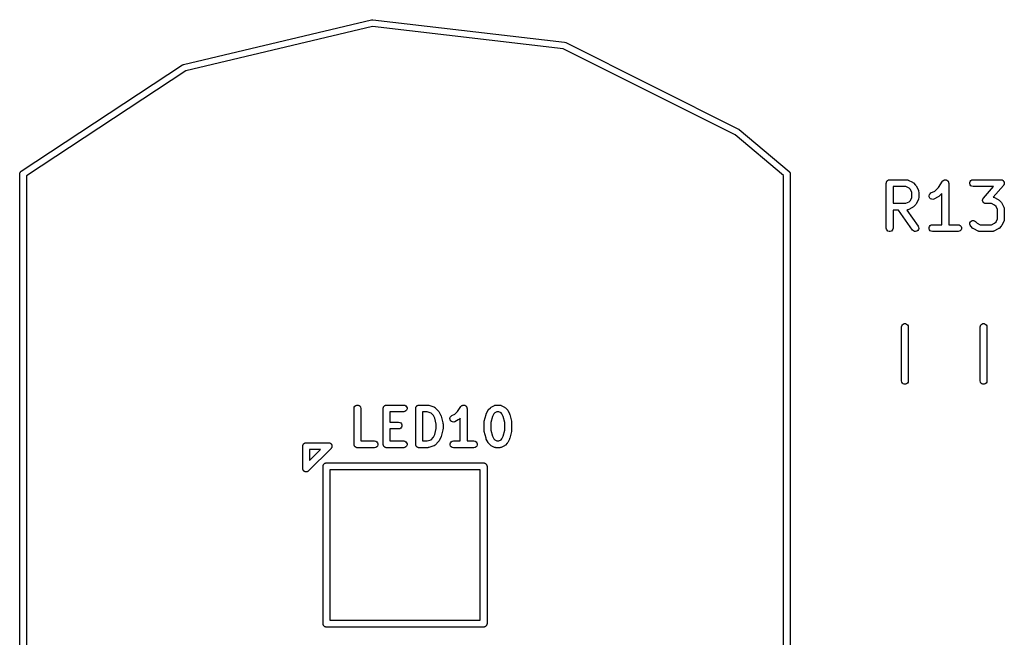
# Model space of a CAD drawing. Extents: x 76 to 223, y -93 to -41.
# Drawn here: x 201.43 to 223.34, y -61.33 to -47.57 of the extents above; entities that cross this region are included whole.
import ezdxf

# ---------------------------------------------------------------- set-up
doc = ezdxf.new("R2010")
doc.units = 0
doc.header["$MEASUREMENT"] = 0
doc.layers.add('BLACK', color=7, linetype='CONTINUOUS')

msp = doc.modelspace()

# ---------------------------------------------------------------- linework, layer by layer
at = {"layer": 'Black'}
for p, q in [((205.073, -48.5626), (209.256, -47.5689)), ((209.278, -47.7179), (205.121, -48.7055)), ((209.256, -47.5689), (209.282, -47.5674)), ((213.522, -48.2118), (209.278, -47.7179)), ((209.282, -47.5674), (213.553, -48.0643)), ((209.282, -47.5674), (209.282, -47.5674)), ((213.553, -48.0643), (213.553, -48.0643)), ((213.553, -48.0643), (213.578, -48.0717)), ((213.578, -48.0717), (217.421, -49.9993)), ((217.346, -50.1294), (213.522, -48.2118)), ((201.459, -50.9374), (205.05, -48.573)), ((205.05, -48.573), (205.06, -48.5685)), ((205.05, -48.573), (205.05, -48.573)), ((205.06, -48.5685), (205.073, -48.5626)), ((205.073, -48.5626), (205.073, -48.5626)), ((205.121, -48.7055), (201.575, -51.0404)), ((218.425, -51.035), (217.346, -50.1294)), ((217.421, -49.9993), (217.428, -50.0045)), ((217.428, -50.0045), (217.435, -50.0088)), ((217.435, -50.0088), (218.548, -50.9425)), ((201.425, -51), (201.427, -50.9893)), ((201.425, -69), (201.425, -51)), ((201.427, -50.9893), (201.428, -50.9785)), ((201.428, -50.9785), (201.429, -50.9765)), ((201.429, -50.9765), (201.43, -50.9743)), ((201.43, -50.9743), (201.435, -50.9649)), ((201.435, -50.9649), (201.44, -50.9552)), ((201.44, -50.9552), (201.441, -50.9537)), ((201.441, -50.9537), (201.443, -50.9518)), ((201.443, -50.9518), (201.451, -50.9448)), ((201.451, -50.9448), (201.459, -50.9374)), ((201.575, -51.0404), (201.575, -68.965)), ((218.425, -68.9596), (218.425, -51.035)), ((218.548, -50.9425), (218.552, -50.9476)), ((218.552, -50.9476), (218.557, -50.9518)), ((218.557, -50.9518), (218.561, -50.9575)), ((218.561, -50.9575), (218.565, -50.9625)), ((218.565, -50.9625), (218.567, -50.9687)), ((218.567, -50.9687), (218.57, -50.9743)), ((218.57, -50.9743), (218.572, -50.9808)), ((218.572, -50.9808), (218.574, -50.987)), ((218.574, -50.987), (218.574, -50.9935)), ((218.574, -50.9935), (218.575, -51)), ((218.575, -51), (218.575, -69)), ((220.711, -51.2024), (220.712, -51.1959)), ((220.711, -52.2024), (220.711, -51.2024)), ((220.712, -51.1894), (220.714, -51.1832)), ((220.712, -51.1959), (220.712, -51.1894)), ((220.714, -51.1832), (220.715, -51.1767)), ((220.715, -51.1767), (220.719, -51.171)), ((220.719, -51.171), (220.721, -51.1649)), ((220.721, -51.1649), (220.725, -51.1599)), ((220.725, -51.1599), (220.728, -51.1542)), ((220.728, -51.1542), (220.733, -51.15)), ((220.733, -51.15), (220.738, -51.1449)), ((220.738, -51.1449), (220.743, -51.1416)), ((220.743, -51.1416), (220.748, -51.1374)), ((220.748, -51.1374), (220.754, -51.1352)), ((220.754, -51.1352), (220.76, -51.1319)), ((220.76, -51.1319), (220.767, -51.1308)), ((220.767, -51.1308), (220.773, -51.1285)), ((220.773, -51.1285), (220.779, -51.1285)), ((220.779, -51.1285), (220.786, -51.1274)), ((220.786, -51.1274), (221.167, -51.1274)), ((221.167, -51.1274), (221.171, -51.1281)), ((221.171, -51.1281), (221.175, -51.1279)), ((221.175, -51.1279), (221.184, -51.1304)), ((221.184, -51.1304), (221.192, -51.1319)), ((221.192, -51.1319), (221.196, -51.1341)), ((221.196, -51.1341), (221.2, -51.1353)), ((221.2, -51.1353), (221.295, -51.1829)), ((221.295, -51.1829), (221.305, -51.1901)), ((221.305, -51.1901), (221.315, -51.197)), ((221.315, -51.197), (221.363, -51.2446)), ((221.363, -51.2446), (221.369, -51.2544)), ((221.369, -51.2544), (221.377, -51.2641)), ((221.377, -51.2641), (221.424, -51.3593)), ((221.87, -51.2975), (221.961, -51.1608)), ((221.961, -51.1608), (221.964, -51.1578)), ((221.964, -51.1578), (221.966, -51.1542)), ((221.966, -51.1542), (221.973, -51.1484)), ((221.973, -51.1484), (221.979, -51.1419)), ((221.979, -51.1419), (221.983, -51.1401)), ((221.983, -51.1401), (221.986, -51.1374)), ((221.986, -51.1374), (221.995, -51.1344)), ((221.995, -51.1344), (222.003, -51.1304)), ((222.003, -51.1304), (222.007, -51.1299)), ((222.007, -51.1299), (222.011, -51.1285)), ((222.011, -51.1285), (222.02, -51.1285)), ((222.02, -51.1285), (222.029, -51.1275)), ((222.029, -51.1275), (222.033, -51.1285)), ((222.033, -51.1285), (222.037, -51.1285)), ((222.037, -51.1285), (222.045, -51.1316)), ((222.045, -51.1316), (222.054, -51.1337)), ((222.054, -51.1337), (222.057, -51.136)), ((222.057, -51.136), (222.061, -51.1374)), ((222.061, -51.1374), (222.068, -51.1432)), ((222.068, -51.1432), (222.076, -51.1481)), ((222.076, -51.1481), (222.078, -51.1515)), ((222.078, -51.1515), (222.081, -51.1542)), ((222.081, -51.1542), (222.086, -51.1619)), ((222.086, -51.1619), (222.091, -51.1691)), ((222.091, -51.1691), (222.092, -51.1731)), ((222.092, -51.1731), (222.094, -51.1767)), ((222.094, -51.1767), (222.096, -51.1855)), ((222.096, -51.1855), (222.098, -51.1941)), ((222.098, -51.1941), (222.098, -51.1983)), ((222.098, -51.1983), (222.099, -51.2024)), ((222.099, -51.2024), (222.099, -52.1274)), ((222.569, -51.1894), (222.578, -51.1649)), ((222.569, -51.2154), (222.569, -51.1894)), ((222.578, -51.2399), (222.569, -51.2154)), ((222.578, -51.1649), (222.595, -51.1449)), ((222.595, -51.2598), (222.578, -51.2399)), ((222.595, -51.1449), (222.617, -51.1319)), ((222.617, -51.2729), (222.595, -51.2598)), ((222.617, -51.1319), (222.643, -51.1274)), ((222.643, -51.2774), (222.617, -51.2729)), ((222.643, -51.1274), (223.262, -51.1274)), ((223.318, -51.2518), (223.091, -51.5118)), ((223.262, -51.1274), (223.269, -51.1287)), ((223.269, -51.1287), (223.276, -51.1288)), ((223.276, -51.1288), (223.282, -51.1309)), ((223.282, -51.1309), (223.288, -51.1319)), ((223.288, -51.1319), (223.294, -51.1356)), ((223.294, -51.1356), (223.301, -51.1382)), ((223.301, -51.1382), (223.305, -51.142)), ((223.305, -51.142), (223.31, -51.1449)), ((223.31, -51.1449), (223.315, -51.1505)), ((223.315, -51.1505), (223.32, -51.1554)), ((223.322, -51.2455), (223.318, -51.2518)), ((223.32, -51.1554), (223.323, -51.1604)), ((223.327, -51.2399), (223.322, -51.2455)), ((223.323, -51.1604), (223.327, -51.1649)), ((223.327, -51.1649), (223.329, -51.1718)), ((223.329, -51.2344), (223.327, -51.2399)), ((223.329, -51.1718), (223.333, -51.1782)), ((223.332, -51.2295), (223.329, -51.2344)), ((223.333, -51.2223), (223.332, -51.2295)), ((223.333, -51.1782), (223.334, -51.1839)), ((223.336, -51.2154), (223.333, -51.2223)), ((223.334, -51.1839), (223.336, -51.1894)), ((223.336, -51.1894), (223.336, -51.1967)), ((223.336, -51.1967), (223.337, -51.2039)), ((223.337, -51.2039), (223.336, -51.2096)), ((223.336, -51.2096), (223.336, -51.2154)), ((220.861, -51.2774), (220.861, -51.6512)), ((221.149, -51.2774), (220.861, -51.2774)), ((221.217, -51.3116), (221.149, -51.2774)), ((221.248, -51.342), (221.217, -51.3116)), ((221.282, -51.4106), (221.248, -51.342)), ((221.282, -51.518), (221.282, -51.4106)), ((221.424, -51.3593), (221.425, -51.3635)), ((221.425, -51.3635), (221.428, -51.3672)), ((221.428, -51.3672), (221.429, -51.3759)), ((221.429, -51.3759), (221.432, -51.3843)), ((221.432, -51.3843), (221.431, -51.3886)), ((221.431, -51.3886), (221.432, -51.3929)), ((221.432, -51.3929), (221.432, -51.5357)), ((221.663, -51.4836), (221.669, -51.4583)), ((221.666, -51.5095), (221.663, -51.4836)), ((221.669, -51.4583), (221.684, -51.4365)), ((221.684, -51.4365), (221.705, -51.421)), ((221.705, -51.421), (221.789, -51.3788)), ((221.789, -51.3788), (221.87, -51.2975)), ((221.949, -51.4311), (221.886, -51.4935)), ((221.949, -52.1274), (221.949, -51.4311)), ((223.097, -51.2774), (222.643, -51.2774)), ((222.872, -51.5339), (223.097, -51.2774)), ((220.861, -51.6512), (221.149, -51.6512)), ((221.149, -51.6512), (221.217, -51.6169)), ((221.217, -51.6169), (221.248, -51.5865)), ((221.248, -51.5865), (221.282, -51.518)), ((221.363, -51.684), (221.315, -51.7316)), ((221.369, -51.6742), (221.363, -51.684)), ((221.377, -51.6645), (221.369, -51.6742)), ((221.424, -51.5693), (221.377, -51.6645)), ((221.425, -51.5651), (221.424, -51.5693)), ((221.428, -51.5614), (221.425, -51.5651)), ((221.429, -51.5527), (221.428, -51.5614)), ((221.432, -51.5443), (221.429, -51.5527)), ((221.432, -51.5357), (221.431, -51.54)), ((221.431, -51.54), (221.432, -51.5443)), ((221.678, -51.5328), (221.666, -51.5095)), ((221.697, -51.5507), (221.678, -51.5328)), ((221.721, -51.561), (221.697, -51.5507)), ((221.747, -51.5626), (221.721, -51.561)), ((221.772, -51.5552), (221.747, -51.5626)), ((221.867, -51.5076), (221.772, -51.5552)), ((221.877, -51.5004), (221.867, -51.5076)), ((221.886, -51.4935), (221.877, -51.5004)), ((222.854, -51.5818), (222.855, -51.5761)), ((222.855, -51.589), (222.854, -51.5818)), ((222.855, -51.5703), (222.857, -51.5634)), ((222.855, -51.5761), (222.855, -51.5703)), ((222.855, -51.5964), (222.855, -51.589)), ((222.857, -51.6018), (222.855, -51.5964)), ((222.857, -51.5634), (222.859, -51.5562)), ((222.858, -51.6075), (222.857, -51.6018)), ((222.861, -51.6139), (222.858, -51.6075)), ((222.859, -51.5562), (222.862, -51.5513)), ((222.864, -51.6208), (222.861, -51.6139)), ((222.862, -51.5513), (222.864, -51.5458)), ((222.864, -51.5458), (222.868, -51.5402)), ((222.867, -51.6253), (222.864, -51.6208)), ((222.87, -51.6303), (222.867, -51.6253)), ((222.868, -51.5402), (222.872, -51.5339)), ((222.876, -51.6352), (222.87, -51.6303)), ((222.88, -51.6408), (222.876, -51.6352)), ((222.885, -51.6437), (222.88, -51.6408)), ((222.89, -51.6475), (222.885, -51.6437)), ((222.897, -51.6501), (222.89, -51.6475)), ((222.903, -51.6538), (222.897, -51.6501)), ((222.909, -51.6548), (222.903, -51.6538)), ((222.914, -51.6569), (222.909, -51.6548)), ((222.921, -51.6571), (222.914, -51.6569)), ((222.929, -51.6583), (222.921, -51.6571)), ((223.054, -51.6583), (222.929, -51.6583)), ((223.122, -51.6926), (223.054, -51.6583)), ((223.091, -51.5118), (223.097, -51.5129)), ((223.097, -51.5129), (223.101, -51.515)), ((223.101, -51.515), (223.105, -51.5163)), ((223.105, -51.5163), (223.2, -51.5639)), ((223.153, -51.723), (223.122, -51.6926)), ((223.2, -51.5639), (223.21, -51.571)), ((223.21, -51.571), (223.22, -51.5779)), ((223.22, -51.5779), (223.267, -51.6255)), ((223.267, -51.6255), (223.274, -51.6354)), ((223.274, -51.6354), (223.281, -51.645)), ((223.281, -51.645), (223.329, -51.7403)), ((220.985, -51.8012), (220.861, -51.8012)), ((220.861, -51.8012), (220.861, -52.2024)), ((221.296, -52.2454), (220.985, -51.8012)), ((221.171, -51.8004), (221.168, -51.801)), ((221.168, -51.801), (221.419, -52.1594)), ((221.175, -51.8007), (221.171, -51.8004)), ((221.184, -51.7982), (221.175, -51.8007)), ((221.192, -51.7967), (221.184, -51.7982)), ((221.196, -51.7945), (221.192, -51.7967)), ((221.2, -51.7933), (221.196, -51.7945)), ((221.295, -51.7457), (221.2, -51.7933)), ((221.305, -51.7385), (221.295, -51.7457)), ((221.315, -51.7316), (221.305, -51.7385)), ((223.187, -51.7915), (223.153, -51.723)), ((223.187, -51.9942), (223.187, -51.7915)), ((223.329, -51.7403), (223.33, -51.7444)), ((223.33, -51.7444), (223.332, -51.7482)), ((223.332, -51.7482), (223.334, -51.7568)), ((223.334, -51.7568), (223.336, -51.7652)), ((223.336, -51.7652), (223.336, -51.7696)), ((223.336, -51.7696), (223.337, -51.7738)), ((223.337, -51.7738), (223.337, -52.0119)), ((221.673, -52.1649), (221.69, -52.1449)), ((221.69, -52.1449), (221.712, -52.1319)), ((221.712, -52.1319), (221.738, -52.1274)), ((221.738, -52.1274), (221.949, -52.1274)), ((222.099, -52.1274), (222.31, -52.1274)), ((222.31, -52.1274), (222.335, -52.1319)), ((222.335, -52.1319), (222.358, -52.1449)), ((222.358, -52.1449), (222.374, -52.1649)), ((222.568, -52.1137), (222.57, -52.0877)), ((222.575, -52.1388), (222.568, -52.1137)), ((222.57, -52.0877), (222.581, -52.0641)), ((222.59, -52.1602), (222.575, -52.1388)), ((222.581, -52.0641), (222.6, -52.0457)), ((222.6, -52.0457), (222.623, -52.0347)), ((222.623, -52.0347), (222.649, -52.0324)), ((222.649, -52.0324), (222.675, -52.0392)), ((222.675, -52.0392), (222.696, -52.0541)), ((222.696, -52.0541), (222.735, -52.0931)), ((222.735, -52.0931), (222.803, -52.1274)), ((222.803, -52.1274), (223.054, -52.1274)), ((223.054, -52.1274), (223.122, -52.0931)), ((223.122, -52.0931), (223.153, -52.0627)), ((223.153, -52.0627), (223.187, -51.9942)), ((223.274, -52.1503), (223.267, -52.1602)), ((223.281, -52.1407), (223.274, -52.1503)), ((223.329, -52.0454), (223.281, -52.1407)), ((223.33, -52.0413), (223.329, -52.0454)), ((223.332, -52.0376), (223.33, -52.0413)), ((223.334, -52.0289), (223.332, -52.0376)), ((223.336, -52.0205), (223.334, -52.0289)), ((223.337, -52.0119), (223.336, -52.0162)), ((223.336, -52.0162), (223.336, -52.0205)), ((220.715, -52.228), (220.711, -52.2024)), ((220.728, -52.2506), (220.715, -52.228)), ((220.748, -52.2673), (220.728, -52.2506)), ((220.773, -52.2762), (220.748, -52.2673)), ((220.799, -52.2762), (220.773, -52.2762)), ((220.823, -52.2673), (220.799, -52.2762)), ((220.843, -52.2506), (220.823, -52.2673)), ((220.856, -52.228), (220.843, -52.2506)), ((220.861, -52.2024), (220.856, -52.228)), ((221.314, -52.2638), (221.296, -52.2454)), ((221.338, -52.2748), (221.314, -52.2638)), ((221.364, -52.2771), (221.338, -52.2748)), ((221.389, -52.2704), (221.364, -52.2771)), ((221.41, -52.2554), (221.389, -52.2704)), ((221.425, -52.2341), (221.41, -52.2554)), ((221.419, -52.1594), (221.43, -52.183)), ((221.432, -52.2089), (221.425, -52.2341)), ((221.43, -52.183), (221.432, -52.2089)), ((221.664, -52.1894), (221.673, -52.1649)), ((221.664, -52.2154), (221.664, -52.1894)), ((221.673, -52.2399), (221.664, -52.2154)), ((221.69, -52.2598), (221.673, -52.2399)), ((221.712, -52.2729), (221.69, -52.2598)), ((221.738, -52.2774), (221.712, -52.2729)), ((222.31, -52.2774), (221.738, -52.2774)), ((222.335, -52.2729), (222.31, -52.2774)), ((222.358, -52.2598), (222.335, -52.2729)), ((222.374, -52.2399), (222.358, -52.2598)), ((222.374, -52.1649), (222.383, -52.1894)), ((222.383, -52.2154), (222.374, -52.2399)), ((222.383, -52.1894), (222.383, -52.2154)), ((222.637, -52.2078), (222.59, -52.1602)), ((222.647, -52.2147), (222.637, -52.2078)), ((222.657, -52.2218), (222.647, -52.2147)), ((222.752, -52.2695), (222.657, -52.2218)), ((222.756, -52.2707), (222.752, -52.2695)), ((222.76, -52.2729), (222.756, -52.2707)), ((222.769, -52.2744), (222.76, -52.2729)), ((222.777, -52.2769), (222.769, -52.2744)), ((222.781, -52.2766), (222.777, -52.2769)), ((222.786, -52.2774), (222.781, -52.2766)), ((223.071, -52.2774), (222.786, -52.2774)), ((223.076, -52.2766), (223.071, -52.2774)), ((223.08, -52.2769), (223.076, -52.2766)), ((223.088, -52.2744), (223.08, -52.2769)), ((223.097, -52.2729), (223.088, -52.2744)), ((223.101, -52.2707), (223.097, -52.2729)), ((223.105, -52.2695), (223.101, -52.2707)), ((223.2, -52.2218), (223.105, -52.2695)), ((223.21, -52.2147), (223.2, -52.2218)), ((223.22, -52.2078), (223.21, -52.2147)), ((223.267, -52.1602), (223.22, -52.2078)), ((221.068, -54.3518), (221.087, -54.335)), ((221.087, -54.335), (221.112, -54.3261)), ((221.112, -54.3261), (221.138, -54.3261)), ((221.138, -54.3261), (221.162, -54.335)), ((221.162, -54.335), (221.182, -54.3518)), ((222.818, -54.3518), (222.837, -54.335)), ((222.837, -54.335), (222.862, -54.3261)), ((222.862, -54.3261), (222.888, -54.3261)), ((222.888, -54.3261), (222.912, -54.335)), ((222.912, -54.335), (222.932, -54.3518)), ((221.05, -54.4), (221.055, -54.3743)), ((221.05, -55.6), (221.05, -54.4)), ((221.055, -54.3743), (221.068, -54.3518)), ((221.182, -54.3518), (221.195, -54.3743)), ((221.195, -54.3743), (221.2, -54.4)), ((221.2, -54.4), (221.2, -55.6)), ((222.8, -54.4), (222.805, -54.3743)), ((222.8, -55.6), (222.8, -54.4)), ((222.805, -54.3743), (222.818, -54.3518)), ((222.932, -54.3518), (222.945, -54.3743)), ((222.945, -54.3743), (222.95, -54.4)), ((222.95, -54.4), (222.95, -55.6)), ((221.055, -55.6257), (221.05, -55.6)), ((221.068, -55.6482), (221.055, -55.6257)), ((221.087, -55.665), (221.068, -55.6482)), ((221.182, -55.6482), (221.162, -55.665)), ((221.195, -55.6257), (221.182, -55.6482)), ((221.2, -55.6), (221.195, -55.6257)), ((222.805, -55.6257), (222.8, -55.6)), ((222.818, -55.6482), (222.805, -55.6257)), ((222.837, -55.665), (222.818, -55.6482)), ((222.932, -55.6482), (222.912, -55.665)), ((222.945, -55.6257), (222.932, -55.6482)), ((222.95, -55.6), (222.945, -55.6257)), ((221.112, -55.6739), (221.087, -55.665)), ((221.138, -55.6739), (221.112, -55.6739)), ((221.162, -55.665), (221.138, -55.6739)), ((222.862, -55.6739), (222.837, -55.665)), ((222.888, -55.6739), (222.862, -55.6739)), ((222.912, -55.665), (222.888, -55.6739)), ((208.868, -56.2119), (208.872, -56.1863)), ((208.868, -57.0119), (208.868, -56.2119)), ((208.872, -56.1863), (208.885, -56.1637)), ((208.885, -56.1637), (208.905, -56.147)), ((208.905, -56.147), (208.93, -56.138)), ((208.93, -56.138), (208.956, -56.138)), ((208.956, -56.138), (208.98, -56.147)), ((208.98, -56.147), (209, -56.1637)), ((209, -56.1637), (209.013, -56.1863)), ((209.013, -56.1863), (209.018, -56.2119)), ((209.018, -56.2119), (209.018, -56.9369)), ((209.515, -56.2119), (209.517, -56.2054)), ((209.515, -57.0119), (209.515, -56.2119)), ((209.517, -56.1989), (209.519, -56.1927)), ((209.517, -56.2054), (209.517, -56.1989)), ((209.519, -56.1927), (209.52, -56.1863)), ((209.52, -56.1863), (209.523, -56.1806)), ((209.523, -56.1806), (209.526, -56.1744)), ((209.526, -56.1744), (209.53, -56.1694)), ((209.53, -56.1694), (209.533, -56.1637)), ((209.533, -56.1637), (209.538, -56.1595)), ((209.538, -56.1595), (209.542, -56.1545)), ((209.542, -56.1545), (209.548, -56.1512)), ((209.548, -56.1512), (209.553, -56.147)), ((209.553, -56.147), (209.559, -56.1447)), ((209.559, -56.1447), (209.565, -56.1414)), ((209.565, -56.1414), (209.571, -56.1403)), ((209.571, -56.1403), (209.577, -56.138)), ((209.577, -56.138), (209.584, -56.138)), ((209.584, -56.138), (209.59, -56.1369)), ((209.59, -56.1369), (209.971, -56.1369)), ((209.971, -56.2869), (209.665, -56.2869)), ((209.665, -56.2869), (209.665, -56.5179)), ((209.971, -56.1369), (209.997, -56.1414)), ((209.997, -56.2824), (209.971, -56.2869)), ((209.997, -56.1414), (210.02, -56.1545)), ((210.02, -56.2694), (209.997, -56.2824)), ((210.02, -56.1545), (210.036, -56.1744)), ((210.036, -56.2494), (210.02, -56.2694)), ((210.036, -56.1744), (210.045, -56.1989)), ((210.045, -56.2249), (210.036, -56.2494)), ((210.045, -56.1989), (210.045, -56.2249)), ((210.239, -56.2119), (210.24, -56.2054)), ((210.239, -57.0119), (210.239, -56.2119)), ((210.24, -56.1989), (210.243, -56.1927)), ((210.24, -56.2054), (210.24, -56.1989)), ((210.243, -56.1927), (210.244, -56.1863)), ((210.244, -56.1863), (210.247, -56.1806)), ((210.247, -56.1806), (210.249, -56.1744)), ((210.249, -56.1744), (210.254, -56.1694)), ((210.254, -56.1694), (210.257, -56.1637)), ((210.257, -56.1637), (210.262, -56.1595)), ((210.262, -56.1595), (210.266, -56.1545)), ((210.266, -56.1545), (210.272, -56.1512)), ((210.272, -56.1512), (210.277, -56.147)), ((210.277, -56.147), (210.283, -56.1447)), ((210.283, -56.1447), (210.289, -56.1414)), ((210.289, -56.1414), (210.295, -56.1403)), ((210.295, -56.1403), (210.301, -56.138)), ((210.301, -56.138), (210.308, -56.138)), ((210.308, -56.138), (210.314, -56.1369)), ((210.314, -56.1369), (210.505, -56.1369)), ((210.389, -56.2869), (210.389, -56.9369)), ((210.493, -56.2869), (210.389, -56.2869)), ((210.579, -56.3156), (210.493, -56.2869)), ((210.505, -56.1369), (210.517, -56.139)), ((210.517, -56.139), (210.528, -56.1408)), ((210.528, -56.1408), (210.643, -56.1788)), ((210.643, -56.1788), (210.647, -56.1809)), ((210.647, -56.1809), (210.651, -56.182)), ((210.651, -56.182), (210.658, -56.1871)), ((210.658, -56.1871), (210.666, -56.1913)), ((210.666, -56.1913), (210.669, -56.1945)), ((210.669, -56.1945), (210.672, -56.197)), ((210.672, -56.197), (210.748, -56.2732)), ((210.748, -56.2732), (210.755, -56.283)), ((210.755, -56.283), (210.762, -56.2926)), ((210.762, -56.2926), (210.8, -56.3688)), ((211.108, -56.3407), (211.17, -56.2784)), ((211.17, -56.2784), (211.242, -56.1703)), ((211.242, -56.1703), (211.245, -56.1673)), ((211.245, -56.1673), (211.247, -56.1637)), ((211.247, -56.1637), (211.254, -56.1579)), ((211.254, -56.1579), (211.26, -56.1515)), ((211.26, -56.1515), (211.264, -56.1496)), ((211.264, -56.1496), (211.267, -56.147)), ((211.267, -56.147), (211.276, -56.1439)), ((211.276, -56.1439), (211.284, -56.1399)), ((211.284, -56.1399), (211.288, -56.1395)), ((211.288, -56.1395), (211.292, -56.138)), ((211.292, -56.138), (211.301, -56.138)), ((211.301, -56.138), (211.31, -56.1371)), ((211.31, -56.1371), (211.314, -56.138)), ((211.314, -56.138), (211.318, -56.138)), ((211.318, -56.138), (211.326, -56.1411)), ((211.326, -56.1411), (211.335, -56.1432)), ((211.335, -56.1432), (211.338, -56.1455)), ((211.338, -56.1455), (211.342, -56.147)), ((211.342, -56.147), (211.349, -56.1527)), ((211.349, -56.1527), (211.357, -56.1577)), ((211.357, -56.1577), (211.359, -56.161)), ((211.359, -56.161), (211.362, -56.1637)), ((211.362, -56.1637), (211.367, -56.1714)), ((211.367, -56.1714), (211.372, -56.1787)), ((211.372, -56.1787), (211.373, -56.1827)), ((211.373, -56.1827), (211.375, -56.1863)), ((211.375, -56.1863), (211.377, -56.1951)), ((211.377, -56.1951), (211.379, -56.2037)), ((211.379, -56.2037), (211.379, -56.2078)), ((211.379, -56.2078), (211.38, -56.2119)), ((211.38, -56.2119), (211.38, -56.9369)), ((211.809, -56.3307), (211.847, -56.2546)), ((211.847, -56.2546), (211.854, -56.2449)), ((211.854, -56.2449), (211.861, -56.2351)), ((211.861, -56.2351), (211.899, -56.197)), ((211.899, -56.197), (211.909, -56.1901)), ((211.909, -56.1901), (211.919, -56.1829)), ((211.919, -56.1829), (211.995, -56.1448)), ((211.997, -56.3116), (211.976, -56.3325)), ((211.995, -56.1448), (211.999, -56.1436)), ((212.046, -56.2869), (211.997, -56.3116)), ((211.999, -56.1436), (212.003, -56.1414)), ((212.003, -56.1414), (212.012, -56.1399)), ((212.012, -56.1399), (212.02, -56.1374)), ((212.02, -56.1374), (212.024, -56.1377)), ((212.024, -56.1377), (212.029, -56.1369)), ((212.029, -56.1369), (212.105, -56.1369)), ((212.087, -56.2869), (212.046, -56.2869)), ((212.137, -56.3116), (212.087, -56.2869)), ((212.105, -56.1369), (212.109, -56.1377)), ((212.109, -56.1377), (212.113, -56.1374)), ((212.113, -56.1374), (212.122, -56.1399)), ((212.122, -56.1399), (212.13, -56.1414)), ((212.13, -56.1414), (212.134, -56.1436)), ((212.134, -56.1436), (212.138, -56.1448)), ((212.157, -56.3325), (212.137, -56.3116)), ((212.138, -56.1448), (212.214, -56.1829)), ((212.214, -56.1829), (212.224, -56.1901)), ((212.224, -56.1901), (212.234, -56.197)), ((212.234, -56.197), (212.272, -56.2351)), ((212.272, -56.2351), (212.279, -56.2449)), ((212.279, -56.2449), (212.286, -56.2546)), ((212.286, -56.2546), (212.324, -56.3307)), ((209.665, -56.5179), (209.857, -56.5179)), ((209.857, -56.5179), (209.883, -56.5224)), ((209.883, -56.5224), (209.905, -56.5354)), ((210.634, -56.3706), (210.579, -56.3156)), ((210.663, -56.4286), (210.634, -56.3706)), ((210.696, -56.564), (210.663, -56.4286)), ((210.8, -56.3688), (210.803, -56.3767)), ((210.803, -56.3767), (210.806, -56.3842)), ((210.806, -56.3842), (210.844, -56.5366)), ((211.001, -56.436), (211.007, -56.4106)), ((211.004, -56.4619), (211.001, -56.436)), ((211.016, -56.4852), (211.004, -56.4619)), ((211.007, -56.4106), (211.022, -56.3889)), ((211.035, -56.5031), (211.016, -56.4852)), ((211.022, -56.3889), (211.043, -56.3734)), ((211.059, -56.5134), (211.035, -56.5031)), ((211.043, -56.3734), (211.108, -56.3407)), ((211.085, -56.515), (211.059, -56.5134)), ((211.11, -56.5076), (211.085, -56.515)), ((211.186, -56.4695), (211.11, -56.5076)), ((211.196, -56.4623), (211.186, -56.4695)), ((211.205, -56.4554), (211.196, -56.4623)), ((211.23, -56.4311), (211.205, -56.4554)), ((211.23, -56.9369), (211.23, -56.4311)), ((211.763, -56.5167), (211.765, -56.5076)), ((211.763, -56.7071), (211.763, -56.5167)), ((211.765, -56.4985), (211.803, -56.3461)), ((211.765, -56.5076), (211.765, -56.4985)), ((211.803, -56.3461), (211.807, -56.3386)), ((211.807, -56.3386), (211.809, -56.3307)), ((211.947, -56.3905), (211.913, -56.5259)), ((211.913, -56.5259), (211.913, -56.6979)), ((211.976, -56.3325), (211.947, -56.3905)), ((212.186, -56.3905), (212.157, -56.3325)), ((212.22, -56.5259), (212.186, -56.3905)), ((212.22, -56.6979), (212.22, -56.5259)), ((212.324, -56.3307), (212.327, -56.3386)), ((212.327, -56.3386), (212.33, -56.3461)), ((212.33, -56.3461), (212.368, -56.4985)), ((212.368, -56.4985), (212.369, -56.5076)), ((212.369, -56.5076), (212.37, -56.5167)), ((212.37, -56.5167), (212.37, -56.7071)), ((209.857, -56.6679), (209.665, -56.6679)), ((209.665, -56.6679), (209.665, -56.9369)), ((209.883, -56.6633), (209.857, -56.6679)), ((209.905, -56.6503), (209.883, -56.6633)), ((209.905, -56.5354), (209.922, -56.5554)), ((209.922, -56.6304), (209.905, -56.6503)), ((209.922, -56.5554), (209.931, -56.5798)), ((209.931, -56.6059), (209.922, -56.6304)), ((209.931, -56.5798), (209.931, -56.6059)), ((210.663, -56.7953), (210.696, -56.6598)), ((210.696, -56.6598), (210.696, -56.564)), ((210.844, -56.6872), (210.806, -56.8396)), ((210.844, -56.5366), (210.845, -56.5457)), ((210.845, -56.6781), (210.844, -56.6872)), ((210.845, -56.5457), (210.846, -56.5548)), ((210.846, -56.669), (210.845, -56.6781)), ((210.846, -56.5548), (210.846, -56.669)), ((211.765, -56.7162), (211.763, -56.7071)), ((211.765, -56.7253), (211.765, -56.7162)), ((211.803, -56.8777), (211.765, -56.7253)), ((211.913, -56.6979), (211.947, -56.8333)), ((212.186, -56.8333), (212.22, -56.6979)), ((212.368, -56.7253), (212.33, -56.8777)), ((212.369, -56.7162), (212.368, -56.7253)), ((212.37, -56.7071), (212.369, -56.7162)), ((209.018, -56.9369), (209.324, -56.9369)), ((209.324, -56.9369), (209.349, -56.9414)), ((209.349, -56.9414), (209.372, -56.9545)), ((209.372, -56.9545), (209.389, -56.9744)), ((209.665, -56.9369), (209.971, -56.9369)), ((209.971, -56.9369), (209.997, -56.9414)), ((209.997, -56.9414), (210.02, -56.9545)), ((210.02, -56.9545), (210.036, -56.9744)), ((210.389, -56.9369), (210.493, -56.9369)), ((210.493, -56.9369), (210.579, -56.9083)), ((210.579, -56.9083), (210.634, -56.8532)), ((210.634, -56.8532), (210.663, -56.7953)), ((210.748, -56.9507), (210.672, -57.0268)), ((210.755, -56.9408), (210.748, -56.9507)), ((210.762, -56.9312), (210.755, -56.9408)), ((210.8, -56.855), (210.762, -56.9312)), ((210.803, -56.8471), (210.8, -56.855)), ((210.806, -56.8396), (210.803, -56.8471)), ((211.011, -56.9744), (211.028, -56.9545)), ((211.028, -56.9545), (211.051, -56.9414)), ((211.051, -56.9414), (211.076, -56.9369)), ((211.076, -56.9369), (211.23, -56.9369)), ((211.38, -56.9369), (211.533, -56.9369)), ((211.533, -56.9369), (211.559, -56.9414)), ((211.559, -56.9414), (211.582, -56.9545)), ((211.582, -56.9545), (211.598, -56.9744)), ((211.807, -56.8852), (211.803, -56.8777)), ((211.809, -56.8931), (211.807, -56.8852)), ((211.847, -56.9693), (211.809, -56.8931)), ((211.854, -56.9789), (211.847, -56.9693)), ((211.947, -56.8333), (211.976, -56.8913)), ((211.976, -56.8913), (211.997, -56.9122)), ((211.997, -56.9122), (212.046, -56.9369)), ((212.046, -56.9369), (212.087, -56.9369)), ((212.087, -56.9369), (212.137, -56.9122)), ((212.137, -56.9122), (212.157, -56.8913)), ((212.157, -56.8913), (212.186, -56.8333)), ((212.286, -56.9693), (212.279, -56.9789)), ((212.324, -56.8931), (212.286, -56.9693)), ((212.327, -56.8852), (212.324, -56.8931)), ((212.33, -56.8777), (212.327, -56.8852)), ((207.725, -57.05), (207.726, -57.0435)), ((207.725, -57.55), (207.725, -57.05)), ((207.726, -57.037), (207.728, -57.0308)), ((207.726, -57.0435), (207.726, -57.037)), ((207.728, -57.0308), (207.73, -57.0243)), ((207.73, -57.0243), (207.733, -57.0187)), ((207.733, -57.0187), (207.735, -57.0125)), ((207.735, -57.0125), (207.739, -57.0075)), ((207.739, -57.0075), (207.743, -57.0018)), ((207.743, -57.0018), (207.748, -56.9976)), ((207.748, -56.9976), (207.752, -56.9925)), ((207.752, -56.9925), (207.757, -56.9893)), ((207.757, -56.9893), (207.762, -56.985)), ((207.762, -56.985), (207.769, -56.9828)), ((207.769, -56.9828), (207.774, -56.9795)), ((207.774, -56.9795), (207.781, -56.9784)), ((207.781, -56.9784), (207.787, -56.9761)), ((207.787, -56.9761), (207.794, -56.9761)), ((207.794, -56.9761), (207.8, -56.975)), ((207.8, -56.975), (208.3, -56.975)), ((208.353, -57.103), (207.853, -57.603)), ((207.875, -57.125), (207.875, -57.3689)), ((207.875, -57.3689), (208.119, -57.125)), ((208.119, -57.125), (207.875, -57.125)), ((208.3, -56.975), (208.31, -56.9767)), ((208.31, -56.9767), (208.319, -56.9776)), ((208.319, -56.9776), (208.322, -56.9789)), ((208.322, -56.9789), (208.326, -56.9795)), ((208.326, -56.9795), (208.334, -56.9844)), ((208.334, -56.9844), (208.343, -56.9886)), ((208.343, -56.9886), (208.345, -56.9909)), ((208.345, -56.9909), (208.348, -56.9925)), ((208.348, -56.9925), (208.355, -57)), ((208.359, -57.095), (208.353, -57.103)), ((208.355, -57), (208.361, -57.007)), ((208.365, -57.0875), (208.359, -57.095)), ((208.361, -57.007), (208.363, -57.01)), ((208.363, -57.01), (208.365, -57.0125)), ((208.365, -57.0125), (208.368, -57.0217)), ((208.366, -57.0844), (208.365, -57.0875)), ((208.368, -57.0817), (208.366, -57.0844)), ((208.368, -57.0217), (208.372, -57.0306)), ((208.371, -57.0722), (208.368, -57.0817)), ((208.374, -57.063), (208.371, -57.0722)), ((208.372, -57.0306), (208.373, -57.0339)), ((208.373, -57.0339), (208.374, -57.037)), ((208.374, -57.037), (208.374, -57.0468)), ((208.374, -57.0468), (208.375, -57.0565)), ((208.375, -57.0565), (208.374, -57.0597)), ((208.374, -57.0597), (208.374, -57.063)), ((208.869, -57.0184), (208.868, -57.0119)), ((208.869, -57.0249), (208.869, -57.0184)), ((208.871, -57.0311), (208.869, -57.0249)), ((208.872, -57.0376), (208.871, -57.0311)), ((208.876, -57.0432), (208.872, -57.0376)), ((208.878, -57.0494), (208.876, -57.0432)), ((208.882, -57.0544), (208.878, -57.0494)), ((208.885, -57.0601), (208.882, -57.0544)), ((208.89, -57.0643), (208.885, -57.0601)), ((208.895, -57.0694), (208.89, -57.0643)), ((208.9, -57.0726), (208.895, -57.0694)), ((208.905, -57.0769), (208.9, -57.0726)), ((208.912, -57.0791), (208.905, -57.0769)), ((208.917, -57.0824), (208.912, -57.0791)), ((208.924, -57.0835), (208.917, -57.0824)), ((208.93, -57.0858), (208.924, -57.0835)), ((208.936, -57.0858), (208.93, -57.0858)), ((208.943, -57.0869), (208.936, -57.0858)), ((209.324, -57.0869), (208.943, -57.0869)), ((209.349, -57.0824), (209.324, -57.0869)), ((209.372, -57.0694), (209.349, -57.0824)), ((209.389, -57.0494), (209.372, -57.0694)), ((209.389, -56.9744), (209.398, -56.9989)), ((209.398, -57.0249), (209.389, -57.0494)), ((209.398, -56.9989), (209.398, -57.0249)), ((209.517, -57.0184), (209.515, -57.0119)), ((209.517, -57.0249), (209.517, -57.0184)), ((209.519, -57.0311), (209.517, -57.0249)), ((209.52, -57.0376), (209.519, -57.0311)), ((209.523, -57.0432), (209.52, -57.0376)), ((209.526, -57.0494), (209.523, -57.0432)), ((209.53, -57.0544), (209.526, -57.0494)), ((209.533, -57.0601), (209.53, -57.0544)), ((209.538, -57.0643), (209.533, -57.0601)), ((209.542, -57.0694), (209.538, -57.0643)), ((209.548, -57.0726), (209.542, -57.0694)), ((209.553, -57.0769), (209.548, -57.0726)), ((209.559, -57.0791), (209.553, -57.0769)), ((209.565, -57.0824), (209.559, -57.0791)), ((209.571, -57.0835), (209.565, -57.0824)), ((209.577, -57.0858), (209.571, -57.0835)), ((209.584, -57.0858), (209.577, -57.0858)), ((209.59, -57.0869), (209.584, -57.0858)), ((209.971, -57.0869), (209.59, -57.0869)), ((209.997, -57.0824), (209.971, -57.0869)), ((210.02, -57.0694), (209.997, -57.0824)), ((210.036, -57.0494), (210.02, -57.0694)), ((210.036, -56.9744), (210.045, -56.9989)), ((210.045, -57.0249), (210.036, -57.0494)), ((210.045, -56.9989), (210.045, -57.0249)), ((210.24, -57.0184), (210.239, -57.0119)), ((210.24, -57.0249), (210.24, -57.0184)), ((210.243, -57.0311), (210.24, -57.0249)), ((210.244, -57.0376), (210.243, -57.0311)), ((210.247, -57.0432), (210.244, -57.0376)), ((210.249, -57.0494), (210.247, -57.0432)), ((210.254, -57.0544), (210.249, -57.0494)), ((210.257, -57.0601), (210.254, -57.0544)), ((210.262, -57.0643), (210.257, -57.0601)), ((210.266, -57.0694), (210.262, -57.0643)), ((210.272, -57.0726), (210.266, -57.0694)), ((210.277, -57.0769), (210.272, -57.0726)), ((210.283, -57.0791), (210.277, -57.0769)), ((210.289, -57.0824), (210.283, -57.0791)), ((210.295, -57.0835), (210.289, -57.0824)), ((210.301, -57.0858), (210.295, -57.0835)), ((210.308, -57.0858), (210.301, -57.0858)), ((210.314, -57.0869), (210.308, -57.0858)), ((210.505, -57.0869), (210.314, -57.0869)), ((210.517, -57.0848), (210.505, -57.0869)), ((210.528, -57.0831), (210.517, -57.0848)), ((210.643, -57.045), (210.528, -57.0831)), ((210.647, -57.0429), (210.643, -57.045)), ((210.651, -57.0418), (210.647, -57.0429)), ((210.658, -57.0367), (210.651, -57.0418)), ((210.666, -57.0326), (210.658, -57.0367)), ((210.669, -57.0293), (210.666, -57.0326)), ((210.672, -57.0268), (210.669, -57.0293)), ((211.002, -56.9989), (211.011, -56.9744)), ((211.002, -57.0249), (211.002, -56.9989)), ((211.011, -57.0494), (211.002, -57.0249)), ((211.028, -57.0694), (211.011, -57.0494)), ((211.051, -57.0824), (211.028, -57.0694)), ((211.076, -57.0869), (211.051, -57.0824)), ((211.533, -57.0869), (211.076, -57.0869)), ((211.559, -57.0824), (211.533, -57.0869)), ((211.582, -57.0694), (211.559, -57.0824)), ((211.598, -57.0494), (211.582, -57.0694)), ((211.598, -56.9744), (211.607, -56.9989)), ((211.607, -57.0249), (211.598, -57.0494)), ((211.607, -56.9989), (211.607, -57.0249)), ((211.861, -56.9887), (211.854, -56.9789)), ((211.899, -57.0268), (211.861, -56.9887)), ((211.909, -57.0337), (211.899, -57.0268)), ((211.919, -57.0409), (211.909, -57.0337)), ((211.995, -57.079), (211.919, -57.0409)), ((211.999, -57.0802), (211.995, -57.079)), ((212.003, -57.0824), (211.999, -57.0802)), ((212.012, -57.0839), (212.003, -57.0824)), ((212.02, -57.0864), (212.012, -57.0839)), ((212.024, -57.0862), (212.02, -57.0864)), ((212.029, -57.0869), (212.024, -57.0862)), ((212.105, -57.0869), (212.029, -57.0869)), ((212.109, -57.0862), (212.105, -57.0869)), ((212.113, -57.0864), (212.109, -57.0862)), ((212.122, -57.0839), (212.113, -57.0864)), ((212.13, -57.0824), (212.122, -57.0839)), ((212.134, -57.0802), (212.13, -57.0824)), ((212.138, -57.079), (212.134, -57.0802)), ((212.214, -57.0409), (212.138, -57.079)), ((212.224, -57.0337), (212.214, -57.0409)), ((212.234, -57.0268), (212.224, -57.0337)), ((212.272, -56.9887), (212.234, -57.0268)), ((212.279, -56.9789), (212.272, -56.9887)), ((207.727, -57.5596), (207.725, -57.55)), ((207.728, -57.5694), (207.727, -57.5596)), ((207.729, -57.5724), (207.728, -57.5694)), ((207.73, -57.5757), (207.729, -57.5724)), ((207.734, -57.5841), (207.73, -57.5757)), ((207.739, -57.593), (207.734, -57.5841)), ((207.741, -57.5954), (207.739, -57.593)), ((207.743, -57.5982), (207.741, -57.5954)), ((207.75, -57.6045), (207.743, -57.5982)), ((207.757, -57.6114), (207.75, -57.6045)), ((207.76, -57.6128), (207.757, -57.6114)), ((207.762, -57.615), (207.76, -57.6128)), ((207.772, -57.6183), (207.762, -57.615)), ((207.781, -57.6224), (207.772, -57.6183)), ((207.784, -57.6227), (207.781, -57.6224)), ((207.787, -57.6239), (207.784, -57.6227)), ((207.797, -57.6239), (207.787, -57.6239)), ((207.807, -57.6247), (207.797, -57.6239)), ((207.81, -57.6239), (207.807, -57.6247)), ((207.813, -57.6239), (207.81, -57.6239)), ((207.822, -57.6205), (207.813, -57.6239)), ((207.832, -57.618), (207.822, -57.6205)), ((207.834, -57.6161), (207.832, -57.618)), ((207.837, -57.615), (207.834, -57.6161)), ((207.845, -57.6087), (207.837, -57.615)), ((207.853, -57.603), (207.845, -57.6087)), ((208.175, -57.5), (208.176, -57.4935)), ((208.175, -61), (208.175, -57.5)), ((208.176, -57.487), (208.178, -57.4808)), ((208.176, -57.4935), (208.176, -57.487)), ((208.178, -57.4808), (208.18, -57.4743)), ((208.18, -57.4743), (208.183, -57.4687)), ((208.183, -57.4687), (208.185, -57.4625)), ((208.185, -57.4625), (208.189, -57.4575)), ((208.189, -57.4575), (208.193, -57.4518)), ((208.193, -57.4518), (208.198, -57.4476)), ((208.198, -57.4476), (208.202, -57.4425)), ((208.202, -57.4425), (208.207, -57.4393)), ((208.207, -57.4393), (208.212, -57.435)), ((208.212, -57.435), (208.219, -57.4328)), ((208.219, -57.4328), (208.224, -57.4295)), ((208.224, -57.4295), (208.231, -57.4284)), ((208.231, -57.4284), (208.237, -57.4261)), ((208.237, -57.4261), (208.244, -57.4261)), ((208.244, -57.4261), (208.25, -57.425)), ((208.25, -57.425), (211.75, -57.425)), ((208.325, -57.575), (208.325, -60.925)), ((211.675, -57.575), (208.325, -57.575)), ((211.675, -60.925), (211.675, -57.575)), ((211.75, -57.425), (211.756, -57.4261)), ((211.756, -57.4261), (211.763, -57.4261)), ((211.763, -57.4261), (211.769, -57.4284)), ((211.769, -57.4284), (211.776, -57.4295)), ((211.776, -57.4295), (211.781, -57.4328)), ((211.781, -57.4328), (211.787, -57.435)), ((211.787, -57.435), (211.793, -57.4393)), ((211.793, -57.4393), (211.798, -57.4425)), ((211.798, -57.4425), (211.802, -57.4476)), ((211.802, -57.4476), (211.807, -57.4518)), ((211.807, -57.4518), (211.811, -57.4575)), ((211.811, -57.4575), (211.815, -57.4625)), ((211.815, -57.4625), (211.817, -57.4687)), ((211.817, -57.4687), (211.82, -57.4743)), ((211.82, -57.4743), (211.822, -57.4808)), ((211.822, -57.4808), (211.824, -57.487)), ((211.824, -57.487), (211.824, -57.4935)), ((211.824, -57.4935), (211.825, -57.5)), ((211.825, -57.5), (211.825, -61)), ((208.176, -61.0065), (208.175, -61)), ((208.176, -61.013), (208.176, -61.0065)), ((208.178, -61.0192), (208.176, -61.013)), ((208.18, -61.0257), (208.178, -61.0192)), ((208.183, -61.0313), (208.18, -61.0257)), ((208.185, -61.0375), (208.183, -61.0313)), ((208.189, -61.0425), (208.185, -61.0375)), ((208.193, -61.0482), (208.189, -61.0425)), ((208.198, -61.0524), (208.193, -61.0482)), ((208.202, -61.0575), (208.198, -61.0524)), ((208.207, -61.0607), (208.202, -61.0575)), ((208.212, -61.065), (208.207, -61.0607)), ((208.219, -61.0672), (208.212, -61.065)), ((208.224, -61.0705), (208.219, -61.0672)), ((208.231, -61.0716), (208.224, -61.0705)), ((208.237, -61.0739), (208.231, -61.0716)), ((208.244, -61.0739), (208.237, -61.0739)), ((208.25, -61.075), (208.244, -61.0739)), ((211.75, -61.075), (208.25, -61.075)), ((208.325, -60.925), (211.675, -60.925)), ((211.756, -61.0739), (211.75, -61.075)), ((211.763, -61.0739), (211.756, -61.0739)), ((211.769, -61.0716), (211.763, -61.0739)), ((211.776, -61.0705), (211.769, -61.0716)), ((211.781, -61.0672), (211.776, -61.0705)), ((211.787, -61.065), (211.781, -61.0672)), ((211.793, -61.0607), (211.787, -61.065)), ((211.798, -61.0575), (211.793, -61.0607)), ((211.802, -61.0524), (211.798, -61.0575)), ((211.807, -61.0482), (211.802, -61.0524)), ((211.811, -61.0425), (211.807, -61.0482)), ((211.815, -61.0375), (211.811, -61.0425)), ((211.817, -61.0313), (211.815, -61.0375)), ((211.82, -61.0257), (211.817, -61.0313)), ((211.822, -61.0192), (211.82, -61.0257)), ((211.824, -61.013), (211.822, -61.0192)), ((211.825, -61), (211.824, -61.0065)), ((211.824, -61.0065), (211.824, -61.013))]:
    msp.add_line(p, q, dxfattribs=at)

doc.saveas('drawing.dxf')
